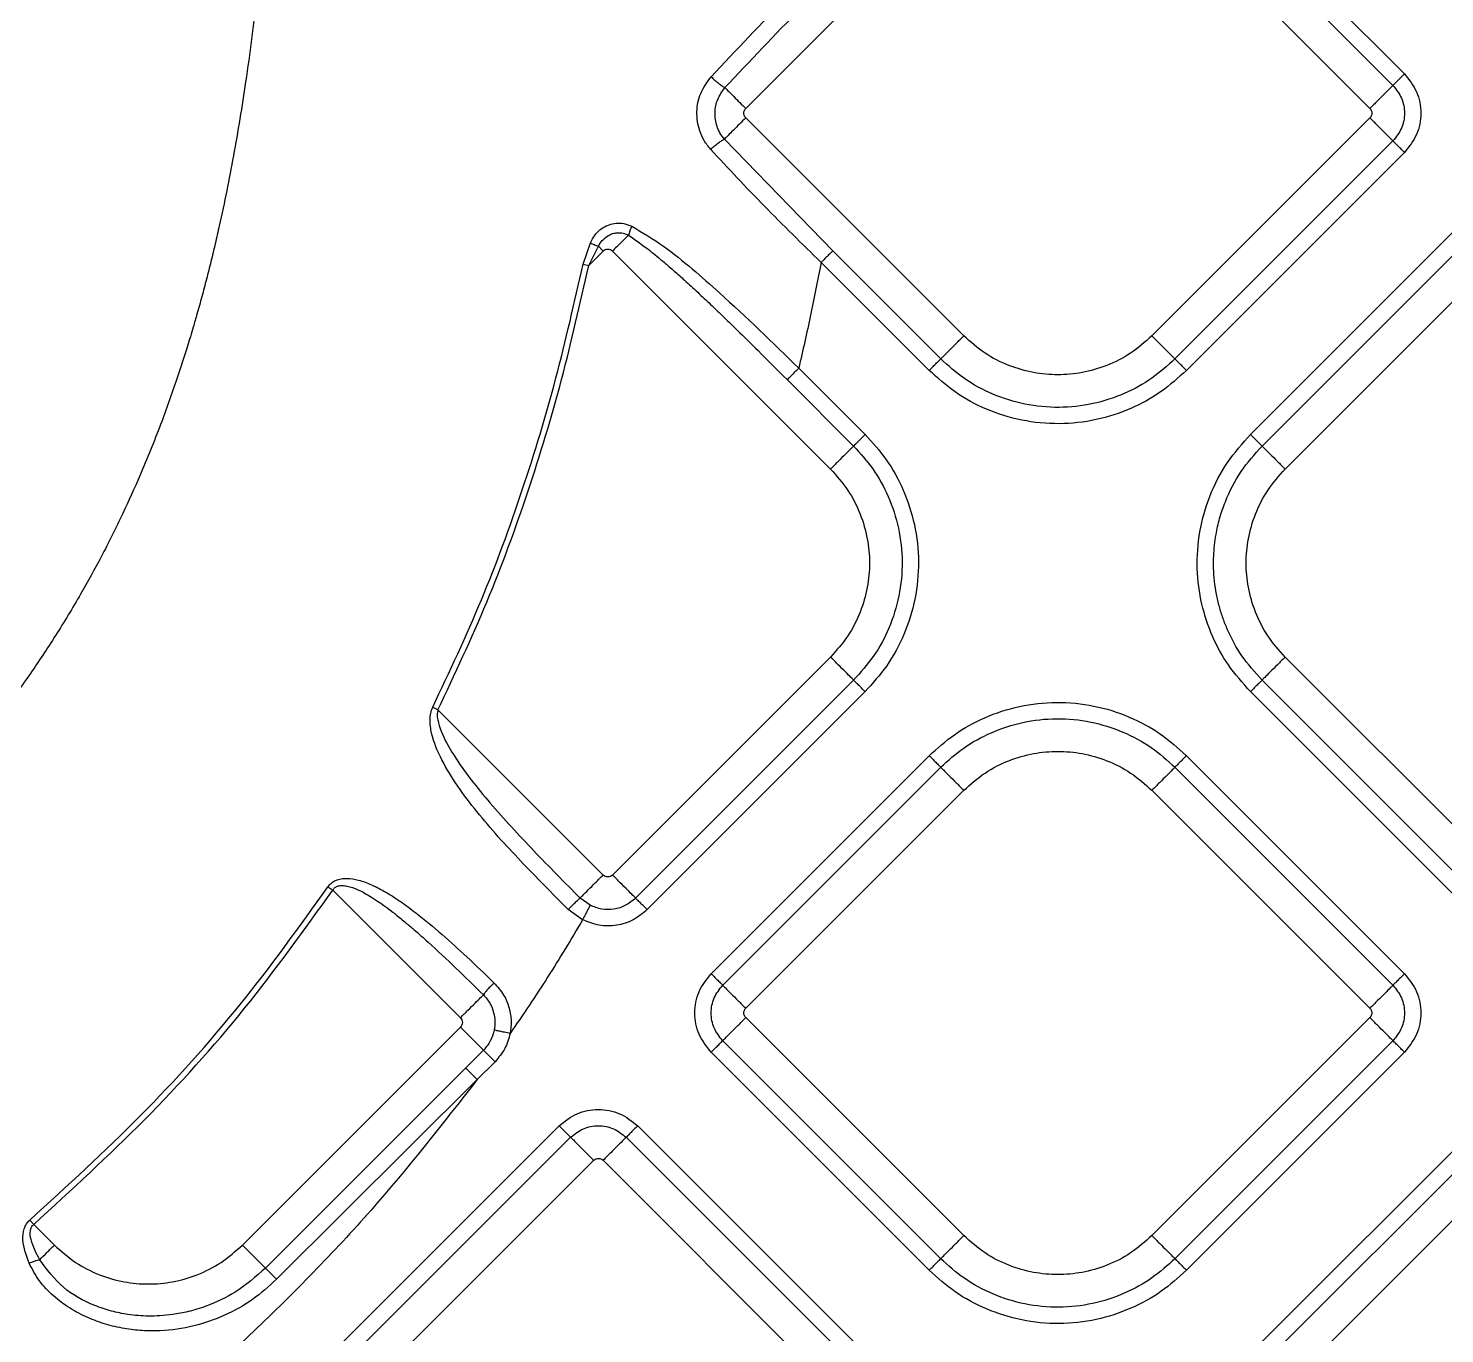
# Model space of a CAD drawing. Extents: x 832 to 912, y 781 to 934.
# Drawn here: x 868.685 to 872.965, y 851.269 to 855.214 of the extents above; entities that cross this region are included whole.
import ezdxf

# ---------------------------------------------------------------- set-up
doc = ezdxf.new("R2010")
doc.units = 0
doc.header["$MEASUREMENT"] = 0
doc.layers.add('1', color=4, linetype='Continuous')

# ---------------------------------------------------------------- blocks, each defined once
blk = doc.blocks.new('2026 SOVEREIGN HL')
at = {"layer": '1', "color": 3, "linetype": 'Continuous', "lineweight": 25}
for p, q in [((40.4555, 58.6402), (41.1143, 57.9814)), ((40.4207, 58.6053), (41.0795, 57.9465)), ((39.124, 57.8768), (39.7828, 58.5356)), ((40.3509, 58.5356), (41.0098, 57.8768)), ((39.7828, 57.1897), (39.124, 57.8485)), ((41.0098, 57.8485), (40.3509, 57.1897)), ((39.3867, 57.4464), (39.0596, 57.7841)), ((41.0795, 57.7788), (40.4207, 57.12)), ((41.1143, 57.7439), (40.4555, 57.0851)), ((40.6491, 56.8916), (41.3079, 57.5504)), ((40.6839, 56.8567), (41.3427, 57.5155)), ((38.6322, 57.4059), (38.6544, 57.4709)), ((38.6495, 57.4023), (38.6786, 57.4602)), ((38.6495, 57.4023), (38.693, 57.4458)), ((38.6786, 57.4602), (38.693, 57.4458)), ((38.7213, 57.4458), (39.3801, 56.787)), ((39.7131, 57.12), (39.3867, 57.4464)), ((40.7536, 56.787), (41.4125, 57.4458)), ((38.6322, 57.4059), (38.6495, 57.4023)), ((39.6782, 57.0851), (39.3518, 57.4115)), ((39.2842, 57.0921), (39.4847, 56.8916)), ((39.4499, 56.8567), (39.2493, 57.0573)), ((39.3801, 56.2189), (38.7213, 55.5601)), ((41.4125, 55.56), (40.7536, 56.2189)), ((39.4499, 56.1492), (38.791, 55.4904)), ((41.3427, 55.4903), (40.6839, 56.1491)), ((39.4847, 56.1143), (38.8259, 55.4555)), ((41.3079, 55.4555), (40.6491, 56.1143)), ((38.1938, 56.0593), (38.693, 55.5601)), ((39.0195, 55.262), (39.6783, 55.9208)), ((40.4555, 55.9208), (41.1143, 55.262)), ((39.0543, 55.2271), (39.7131, 55.8859)), ((40.4207, 55.8859), (41.0795, 55.2271)), ((39.124, 55.1574), (39.7828, 55.8162)), ((40.351, 55.8162), (41.0098, 55.1574)), ((38.2618, 55.1289), (37.8762, 55.5145)), ((38.6534, 55.4686), (38.6234, 55.4904)), ((38.6311, 55.4247), (38.5873, 55.4563)), ((39.7828, 54.4703), (39.124, 55.1291)), ((41.0098, 55.1291), (40.351, 54.4703)), ((37.603, 54.4418), (38.2618, 55.1006)), ((39.7131, 54.4005), (39.0543, 55.0594)), ((41.0795, 55.0594), (40.4207, 54.4005)), ((38.2777, 54.977), (38.3315, 55.0309)), ((38.3664, 54.996), (38.3125, 54.9421)), ((39.6783, 54.3657), (39.0195, 55.0245)), ((41.1143, 55.0245), (40.4555, 54.3657)), ((38.2777, 54.977), (37.6726, 54.3721)), ((38.3125, 54.9421), (37.7063, 54.3384)), ((37.9011, 54.1436), (38.5599, 54.8024)), ((38.7974, 54.8024), (39.4562, 54.1436)), ((40.6776, 54.1437), (41.3364, 54.8025)), ((37.936, 54.1088), (38.5948, 54.7676)), ((38.7625, 54.7676), (39.4213, 54.1088)), ((40.7124, 54.1088), (41.3713, 54.7676)), ((38.0057, 54.039), (38.6645, 54.6979)), ((38.6928, 54.6979), (39.3516, 54.039)), ((40.7822, 54.0391), (41.441, 54.6979)), ((36.9608, 54.5174), (36.9725, 54.5042)), ((36.9725, 54.5042), (37.0349, 54.4418))]:
    blk.add_line(p, q, dxfattribs=at)
for points, knots in [([(37.7789, 60.0337), (37.7717, 59.9149), (37.758, 59.691), (37.7383, 59.363), (37.7185, 59.0474), (37.6981, 58.7575), (37.6749, 58.4793), (37.6486, 58.2214), (37.6158, 57.9683), (37.578, 57.7372), (37.5453, 57.5744), (37.521, 57.4683), (37.5081, 57.4145), (37.4946, 57.3611), (37.4806, 57.3081), (37.4672, 57.2599), (37.4527, 57.2099), (37.433, 57.1444), (37.4012, 57.0461), (37.3544, 56.9152), (37.2996, 56.7795), (37.2394, 56.6462), (37.1798, 56.5268), (37.1121, 56.4037), (37.0403, 56.2849), (36.9587, 56.1621), (36.8815, 56.0564), (36.8053, 55.9597), (36.7306, 55.8705), (36.6526, 55.7837), (36.5746, 55.702), (36.499, 55.6266), (36.4164, 55.5484), (36.2504, 55.3988), (35.9857, 55.1846), (35.6063, 54.915), (35.1932, 54.6476), (34.9036, 54.4761), (34.7558, 54.3886)], [0, 0, 0, 0, 0.051978, 0.098056, 0.143561, 0.190192, 0.225024, 0.265586, 0.303469, 0.336569, 0.367934, 0.376037, 0.384098, 0.39212, 0.400103, 0.408052, 0.414016, 0.422835, 0.437927, 0.459194, 0.483569, 0.501824, 0.523111, 0.541877, 0.563208, 0.583781, 0.606364, 0.620462, 0.637632, 0.657273, 0.671554, 0.687053, 0.704036, 0.721365, 0.784903, 0.852936, 0.924936, 1, 1, 1, 1]), ([(39.0191, 57.9727), (39.0951, 58.0535), (39.2487, 58.2169), (39.4103, 58.3743), (39.492, 58.4539)], [0, 0, 0, 0, 0.494312, 1, 1, 1, 1]), ([(39.061, 57.9398), (39.1365, 58.0198), (39.2893, 58.1815), (39.447, 58.3393), (39.5269, 58.4191)], [0, 0, 0, 0, 0.494091, 1, 1, 1, 1]), ([(39.0178, 57.7534), (39.0109, 57.762), (38.9973, 57.7789), (38.9805, 57.8169), (38.9735, 57.8661), (38.9842, 57.9251), (39.0073, 57.9566), (39.0191, 57.9727)], [0, 0, 0, 0, 0.138795, 0.273915, 0.516096, 0.751202, 1, 1, 1, 1]), ([(39.0191, 57.9727), (39.023, 57.9692), (39.0309, 57.9621), (39.0428, 57.9524), (39.0535, 57.9443), (39.0585, 57.9413), (39.061, 57.9398)], [0, 0, 0, 0, 0.250002, 0.500005, 0.749995, 1, 1, 1, 1]), ([(41.0795, 57.9465), (41.0773, 57.9443), (41.0728, 57.9399), (41.0558, 57.9229), (41.0339, 57.9009), (41.0176, 57.8846), (41.0098, 57.8768)], [0, 0, 0, 0, 0.247333, 0.507096, 0.762967, 1, 1, 1, 1]), ([(41.1143, 57.9814), (41.1102, 57.9772), (41.1019, 57.969), (41.0911, 57.9581), (41.0828, 57.9498), (41.0806, 57.9476), (41.0795, 57.9465)], [0, 0, 0, 0, 0.2500007, 0.5000094, 0.7500027, 1, 1, 1, 1]), ([(41.0795, 57.9465), (41.0891, 57.9342), (41.1085, 57.9097), (41.1171, 57.8626), (41.1085, 57.8156), (41.0891, 57.7911), (41.0795, 57.7788)], [0, 0, 0, 0, 0.249878, 0.500014, 0.750139, 1, 1, 1, 1]), ([(41.1143, 57.9814), (41.128, 57.964), (41.1555, 57.9293), (41.1675, 57.8626), (41.1555, 57.796), (41.128, 57.7613), (41.1143, 57.7439)], [0, 0, 0, 0, 0.250071, 0.500015, 0.749934, 1, 1, 1, 1]), ([(39.0596, 57.7841), (39.0548, 57.7904), (39.0454, 57.8025), (39.034, 57.8294), (39.0288, 57.8641), (39.0367, 57.9058), (39.0527, 57.9283), (39.061, 57.9398)], [0, 0, 0, 0, 0.140733, 0.272078, 0.514439, 0.751205, 1, 1, 1, 1]), ([(39.061, 57.9398), (39.0645, 57.9363), (39.0715, 57.9292), (39.0875, 57.9132), (39.1054, 57.8954), (39.118, 57.8828), (39.124, 57.8768)], [0, 0, 0, 0, 0.257919, 0.516996, 0.767077, 1, 1, 1, 1]), ([(39.124, 57.8485), (39.1224, 57.8506), (39.1191, 57.8547), (39.1177, 57.8626), (39.1191, 57.8706), (39.1224, 57.8747), (39.124, 57.8768)], [0, 0, 0, 0, 0.250231, 0.4999816, 0.749769, 1, 1, 1, 1]), ([(41.0098, 57.8768), (41.0114, 57.8747), (41.0146, 57.8706), (41.0161, 57.8626), (41.0146, 57.8547), (41.0114, 57.8506), (41.0098, 57.8485)], [0, 0, 0, 0, 0.250231, 0.500018, 0.749769, 1, 1, 1, 1]), ([(39.124, 57.8485), (39.1177, 57.8422), (39.1046, 57.8291), (39.0861, 57.8106), (39.0698, 57.7943), (39.063, 57.7875), (39.0596, 57.7841)], [0, 0, 0, 0, 0.233209, 0.483955, 0.743218, 1, 1, 1, 1]), ([(41.0795, 57.7788), (41.0773, 57.781), (41.0728, 57.7855), (41.0558, 57.8025), (41.0339, 57.8244), (41.0176, 57.8407), (41.0098, 57.8485)], [0, 0, 0, 0, 0.247941, 0.507924, 0.763557, 1, 1, 1, 1]), ([(39.0178, 57.7534), (39.0218, 57.7569), (39.0298, 57.7639), (39.0416, 57.7731), (39.0523, 57.7804), (39.0572, 57.7829), (39.0596, 57.7841)], [0, 0, 0, 0, 0.249992, 0.499989, 0.75001, 1, 1, 1, 1]), ([(41.1143, 57.7439), (41.1104, 57.7478), (41.1023, 57.756), (41.0913, 57.7669), (41.0828, 57.7754), (41.0806, 57.7777), (41.0795, 57.7788)], [0, 0, 0, 0, 0.2364466, 0.4920983, 0.7520554, 1, 1, 1, 1]), ([(39.3518, 57.4115), (39.2939, 57.4681), (39.1794, 57.58), (39.0713, 57.696), (39.0178, 57.7534)], [0, 0, 0, 0, 0.505641, 1, 1, 1, 1]), ([(38.6544, 57.4709), (38.6588, 57.4792), (38.6684, 57.4976), (38.6891, 57.5158), (38.7114, 57.5264), (38.7327, 57.5309), (38.7565, 57.5301), (38.7717, 57.524), (38.7794, 57.5209)], [0, 0, 0, 0, 0.181586, 0.398836, 0.527209, 0.672345, 0.833489, 1, 1, 1, 1]), ([(38.7794, 57.5209), (38.7773, 57.5162), (38.773, 57.5067), (38.7707, 57.4983), (38.7696, 57.4941)], [0, 0, 0, 0, 0.4999828, 1, 1, 1, 1]), ([(38.7794, 57.5209), (38.8119, 57.5017), (38.8757, 57.4639), (38.9621, 57.3927), (39.0994, 57.2721), (39.2051, 57.1692), (39.2842, 57.0921)], [0, 0, 0, 0, 0.174492, 0.342217, 0.507315, 1, 1, 1, 1]), ([(38.6786, 57.4602), (38.6823, 57.4664), (38.6902, 57.4795), (38.7059, 57.4922), (38.722, 57.4993), (38.7371, 57.502), (38.7538, 57.5009), (38.7643, 57.4964), (38.7696, 57.4941)], [0, 0, 0, 0, 0.192849, 0.412465, 0.538902, 0.681493, 0.838888, 1, 1, 1, 1]), ([(38.7696, 57.4941), (38.766, 57.4905), (38.7589, 57.4834), (38.7429, 57.4674), (38.7298, 57.4543), (38.7213, 57.4458)], [0, 0, 0, 0, 0.2634128, 0.5209397, 1, 1, 1, 1]), ([(38.7696, 57.4941), (38.7909, 57.4792), (38.8281, 57.4533), (38.8732, 57.4156), (38.9085, 57.3851), (38.9421, 57.3551), (38.9787, 57.3213), (39.0162, 57.286), (39.0451, 57.2583), (39.072, 57.2324), (39.1085, 57.1969), (39.1698, 57.1366), (39.2199, 57.0866), (39.2493, 57.0573)], [0, 0, 0, 0, 0.121337, 0.21174, 0.272669, 0.337408, 0.420256, 0.502934, 0.574923, 0.604726, 0.674734, 0.809048, 1, 1, 1, 1]), ([(38.6544, 57.4709), (38.6583, 57.469), (38.6662, 57.4654), (38.6745, 57.462), (38.6786, 57.4602)], [0, 0, 0, 0, 0.500005, 1, 1, 1, 1]), ([(38.693, 57.4458), (38.6951, 57.4475), (38.6993, 57.4507), (38.7072, 57.4522), (38.7151, 57.4507), (38.7192, 57.4475), (38.7213, 57.4458)], [0, 0, 0, 0, 0.250236, 0.499998, 0.749764, 1, 1, 1, 1]), ([(39.3867, 57.4464), (39.3856, 57.4453), (39.3833, 57.4431), (39.3748, 57.4345), (39.3639, 57.4236), (39.3557, 57.4154), (39.3518, 57.4115)], [0, 0, 0, 0, 0.247943, 0.507903, 0.763549, 1, 1, 1, 1]), ([(38.178, 56.0672), (38.2288, 56.1747), (38.3299, 56.3892), (38.4518, 56.7227), (38.5546, 57.0613), (38.6064, 57.2911), (38.6322, 57.4059)], [0, 0, 0, 0, 0.251582, 0.501651, 0.750947, 1, 1, 1, 1]), ([(38.1938, 56.0593), (38.2447, 56.1672), (38.3462, 56.3824), (38.4685, 56.7171), (38.5716, 57.0567), (38.6235, 57.2871), (38.6495, 57.4023)], [0, 0, 0, 0, 0.251676, 0.501787, 0.751057, 1, 1, 1, 1]), ([(39.3518, 57.4115), (39.3414, 57.3583), (39.3206, 57.2514), (39.2963, 57.1453), (39.2842, 57.0921)], [0, 0, 0, 0, 0.498635, 1, 1, 1, 1]), ([(39.7131, 57.12), (39.7153, 57.1222), (39.7198, 57.1266), (39.7368, 57.1437), (39.7587, 57.1656), (39.775, 57.1819), (39.7828, 57.1897)], [0, 0, 0, 0, 0.247942, 0.507921, 0.763552, 1, 1, 1, 1]), ([(40.3509, 57.1897), (40.3302, 57.1713), (40.2892, 57.1349), (40.2166, 57.0983), (40.1419, 57.0766), (40.0669, 57.0698), (39.9919, 57.0766), (39.9172, 57.0983), (39.8445, 57.1349), (39.8035, 57.1713), (39.7828, 57.1897)], [0, 0, 0, 0, 0.13136, 0.259989, 0.383484, 0.5, 0.616516, 0.740011, 0.86864, 1, 1, 1, 1]), ([(40.4207, 57.12), (40.4185, 57.1222), (40.414, 57.1266), (40.397, 57.1437), (40.375, 57.1656), (40.3588, 57.1819), (40.3509, 57.1897)], [0, 0, 0, 0, 0.247942, 0.507921, 0.763552, 1, 1, 1, 1]), ([(39.2842, 57.0921), (39.2803, 57.0882), (39.2721, 57.0801), (39.2612, 57.0691), (39.2527, 57.0606), (39.2504, 57.0584), (39.2493, 57.0573)], [0, 0, 0, 0, 0.23644, 0.492096, 0.752057, 1, 1, 1, 1]), ([(39.6782, 57.0851), (39.6821, 57.089), (39.6903, 57.0972), (39.7013, 57.1081), (39.7098, 57.1166), (39.712, 57.1189), (39.7131, 57.12)], [0, 0, 0, 0, 0.236451, 0.492097, 0.752057, 1, 1, 1, 1]), ([(40.4207, 57.12), (40.3982, 57.0998), (40.352, 57.0582), (40.2675, 57.0122), (40.1724, 56.9811), (40.0703, 56.9699), (39.9674, 56.9798), (39.8705, 57.0102), (39.7837, 57.0566), (39.7362, 57.0992), (39.7131, 57.12)], [0, 0, 0, 0, 0.115089, 0.237016, 0.364588, 0.495522, 0.62714, 0.756681, 0.881633, 1, 1, 1, 1]), ([(40.4555, 57.0851), (40.4516, 57.089), (40.4435, 57.0972), (40.4325, 57.1081), (40.424, 57.1166), (40.4217, 57.1189), (40.4207, 57.12)], [0, 0, 0, 0, 0.236451, 0.492097, 0.752057, 1, 1, 1, 1]), ([(40.4555, 57.0851), (40.4309, 57.0629), (40.3801, 57.0172), (40.2873, 56.9667), (40.1828, 56.9326), (40.0706, 56.9203), (39.9576, 56.9311), (39.8512, 56.9645), (39.7558, 57.0155), (39.7036, 57.0623), (39.6782, 57.0851)], [0, 0, 0, 0, 0.11509, 0.237016, 0.364589, 0.495523, 0.62714, 0.756681, 0.881634, 1, 1, 1, 1]), ([(39.4847, 56.8916), (39.4808, 56.8877), (39.4727, 56.8795), (39.4617, 56.8686), (39.4532, 56.8601), (39.451, 56.8578), (39.4499, 56.8567)], [0, 0, 0, 0, 0.2364393, 0.4920962, 0.7520568, 1, 1, 1, 1]), ([(39.4847, 56.8916), (39.5069, 56.8669), (39.5526, 56.8162), (39.6032, 56.7234), (39.6373, 56.6189), (39.6496, 56.5067), (39.6387, 56.3937), (39.6053, 56.2872), (39.5543, 56.1919), (39.5075, 56.1397), (39.4847, 56.1143)], [0, 0, 0, 0, 0.1150901, 0.2370167, 0.3645886, 0.4955224, 0.6271407, 0.7566809, 0.8816334, 1, 1, 1, 1]), ([(40.6491, 56.1143), (40.6257, 56.1404), (40.5803, 56.1911), (40.5314, 56.2817), (40.4985, 56.3799), (40.4846, 56.4872), (40.4925, 56.5989), (40.5238, 56.7078), (40.5752, 56.8086), (40.6247, 56.8642), (40.6491, 56.8916)], [0, 0, 0, 0, 0.1214424, 0.2362884, 0.3551869, 0.4805473, 0.6103284, 0.7419905, 0.8727679, 1, 1, 1, 1]), ([(40.6491, 56.8916), (40.653, 56.8876), (40.6611, 56.8795), (40.6721, 56.8685), (40.6806, 56.86), (40.6828, 56.8578), (40.6839, 56.8567)], [0, 0, 0, 0, 0.236451, 0.492097, 0.752057, 1, 1, 1, 1]), ([(39.4499, 56.8567), (39.4477, 56.8545), (39.4432, 56.8501), (39.4262, 56.833), (39.4042, 56.8111), (39.388, 56.7948), (39.3801, 56.787)], [0, 0, 0, 0, 0.247942, 0.507921, 0.763552, 1, 1, 1, 1]), ([(39.4499, 56.8567), (39.4701, 56.8343), (39.5116, 56.7881), (39.5577, 56.7036), (39.5887, 56.6085), (39.5999, 56.5063), (39.5901, 56.4035), (39.5597, 56.3066), (39.5132, 56.2198), (39.4706, 56.1723), (39.4499, 56.1492)], [0, 0, 0, 0, 0.1150896, 0.2370164, 0.3645884, 0.4955225, 0.6271405, 0.7566807, 0.8816331, 1, 1, 1, 1]), ([(40.6839, 56.1491), (40.6627, 56.1729), (40.6213, 56.2191), (40.5859, 56.2849), (40.5656, 56.3358), (40.5544, 56.3717), (40.5457, 56.4092), (40.5399, 56.4481), (40.5371, 56.4869), (40.5375, 56.5342), (40.543, 56.5845), (40.5553, 56.6391), (40.5775, 56.7041), (40.6167, 56.7812), (40.6617, 56.8318), (40.6839, 56.8567)], [0, 0, 0, 0, 0.12141, 0.236226, 0.282952, 0.33087, 0.379887, 0.429891, 0.480755, 0.528606, 0.610484, 0.673349, 0.742097, 0.87282, 1, 1, 1, 1]), ([(40.6839, 56.8567), (40.6861, 56.8545), (40.6906, 56.85), (40.7076, 56.833), (40.7295, 56.8111), (40.7458, 56.7948), (40.7536, 56.787)], [0, 0, 0, 0, 0.247942, 0.507925, 0.763557, 1, 1, 1, 1]), ([(39.3801, 56.787), (39.3985, 56.7663), (39.4349, 56.7253), (39.4715, 56.6527), (39.4932, 56.578), (39.5, 56.503), (39.4932, 56.4279), (39.4715, 56.3532), (39.4349, 56.2806), (39.3985, 56.2396), (39.3801, 56.2189)], [0, 0, 0, 0, 0.131358, 0.259988, 0.383484, 0.499999, 0.616515, 0.740011, 0.86864, 1, 1, 1, 1]), ([(40.7536, 56.2189), (40.7353, 56.2396), (40.6989, 56.2806), (40.6623, 56.3532), (40.6406, 56.4279), (40.6338, 56.5029), (40.6406, 56.5779), (40.6623, 56.6526), (40.6989, 56.7253), (40.7353, 56.7663), (40.7536, 56.787)], [0, 0, 0, 0, 0.131359, 0.259989, 0.383484, 0.5, 0.616517, 0.740012, 0.868641, 1, 1, 1, 1]), ([(39.4499, 56.1492), (39.4477, 56.1514), (39.4432, 56.1558), (39.4262, 56.1729), (39.4042, 56.1948), (39.388, 56.2111), (39.3801, 56.2189)], [0, 0, 0, 0, 0.2479415, 0.5079251, 0.7635574, 1, 1, 1, 1]), ([(40.7536, 56.2189), (40.7458, 56.211), (40.7295, 56.1948), (40.7076, 56.1728), (40.6906, 56.1558), (40.6861, 56.1513), (40.6839, 56.1491)], [0, 0, 0, 0, 0.236443, 0.492076, 0.752057, 1, 1, 1, 1]), ([(39.4847, 56.1143), (39.4808, 56.1182), (39.4727, 56.1264), (39.4617, 56.1373), (39.4532, 56.1458), (39.451, 56.1481), (39.4499, 56.1492)], [0, 0, 0, 0, 0.236445, 0.492097, 0.752054, 1, 1, 1, 1]), ([(40.6839, 56.1491), (40.6828, 56.148), (40.6806, 56.1458), (40.6721, 56.1373), (40.6611, 56.1263), (40.653, 56.1182), (40.6491, 56.1143)], [0, 0, 0, 0, 0.247943, 0.507903, 0.763555, 1, 1, 1, 1]), ([(38.5873, 55.4563), (38.5391, 55.5048), (38.4433, 55.601), (38.3311, 55.7244), (38.253, 55.8271), (38.2049, 55.9051), (38.1761, 55.9731), (38.1691, 56.0221), (38.171, 56.0489), (38.1757, 56.0611), (38.178, 56.0672)], [0, 0, 0, 0, 0.265969, 0.528041, 0.655997, 0.779619, 0.895662, 0.94934, 0.974959, 1, 1, 1, 1]), ([(38.1938, 56.0593), (38.1911, 56.0607), (38.1857, 56.0633), (38.1806, 56.0659), (38.178, 56.0672)], [0, 0, 0, 0, 0.499993, 1, 1, 1, 1]), ([(39.6783, 55.9208), (39.7029, 55.9429), (39.7537, 55.9886), (39.8465, 56.0392), (39.951, 56.0733), (40.0632, 56.0856), (40.1762, 56.0748), (40.2826, 56.0414), (40.378, 55.9904), (40.4302, 55.9435), (40.4555, 55.9208)], [0, 0, 0, 0, 0.11509, 0.237016, 0.364589, 0.495523, 0.627141, 0.756681, 0.881633, 1, 1, 1, 1]), ([(38.1938, 56.0593), (38.1929, 56.0546), (38.1908, 56.0445), (38.1938, 56.0224), (38.2076, 55.9801), (38.2572, 55.8928), (38.3525, 55.7732), (38.4836, 55.6318), (38.5765, 55.5379), (38.6234, 55.4904)], [0, 0, 0, 0, 0.0197423, 0.0417092, 0.0911092, 0.2042385, 0.4576983, 0.7260098, 1, 1, 1, 1]), ([(39.7131, 55.8859), (39.7356, 55.9061), (39.7818, 55.9477), (39.8662, 55.9937), (39.9614, 56.0248), (40.0635, 56.036), (40.1664, 56.0261), (40.2633, 55.9957), (40.3501, 55.9493), (40.3976, 55.9066), (40.4207, 55.8859)], [0, 0, 0, 0, 0.11509, 0.237016, 0.364589, 0.495523, 0.62714, 0.756681, 0.881633, 1, 1, 1, 1]), ([(39.7828, 55.8162), (39.8036, 55.8346), (39.8445, 55.8709), (39.9172, 55.9076), (39.9919, 55.9293), (40.0669, 55.9361), (40.1419, 55.9293), (40.2166, 55.9076), (40.2893, 55.8709), (40.3303, 55.8346), (40.351, 55.8162)], [0, 0, 0, 0, 0.131359, 0.259989, 0.383484, 0.5, 0.616516, 0.740011, 0.868641, 1, 1, 1, 1]), ([(39.6783, 55.9208), (39.6822, 55.9169), (39.6903, 55.9087), (39.7013, 55.8977), (39.7098, 55.8892), (39.712, 55.887), (39.7131, 55.8859)], [0, 0, 0, 0, 0.23645, 0.4921, 0.752056, 1, 1, 1, 1]), ([(40.4555, 55.9208), (40.4516, 55.9169), (40.4435, 55.9087), (40.4325, 55.8977), (40.424, 55.8892), (40.4218, 55.887), (40.4207, 55.8859)], [0, 0, 0, 0, 0.23645, 0.4921, 0.752056, 1, 1, 1, 1]), ([(39.7131, 55.8859), (39.7153, 55.8837), (39.7198, 55.8792), (39.7368, 55.8622), (39.7587, 55.8403), (39.775, 55.824), (39.7828, 55.8162)], [0, 0, 0, 0, 0.247941, 0.507923, 0.763555, 1, 1, 1, 1]), ([(40.4207, 55.8859), (40.4185, 55.8837), (40.414, 55.8792), (40.397, 55.8622), (40.3751, 55.8403), (40.3588, 55.824), (40.351, 55.8162)], [0, 0, 0, 0, 0.2479412, 0.5079225, 0.7635546, 1, 1, 1, 1]), ([(37.8616, 55.5243), (37.8649, 55.5284), (37.8715, 55.5366), (37.8855, 55.5448), (37.9018, 55.5494), (37.9251, 55.5507), (37.9565, 55.5452), (37.9963, 55.5302), (38.0391, 55.5076), (38.0834, 55.4788), (38.1397, 55.4369), (38.2059, 55.3817), (38.2842, 55.3105), (38.3358, 55.261), (38.3632, 55.2347)], [0, 0, 0, 0, 0.024484, 0.049645, 0.076465, 0.106567, 0.163972, 0.233914, 0.317278, 0.403284, 0.493052, 0.659683, 0.819476, 1, 1, 1, 1]), ([(38.6234, 55.4904), (38.6256, 55.4926), (38.6301, 55.4972), (38.6472, 55.5142), (38.669, 55.5361), (38.6852, 55.5523), (38.693, 55.5601)], [0, 0, 0, 0, 0.24814, 0.508106, 0.763638, 1, 1, 1, 1]), ([(38.7213, 55.5601), (38.7192, 55.5584), (38.7151, 55.5552), (38.7072, 55.5537), (38.6993, 55.5552), (38.6951, 55.5584), (38.693, 55.5601)], [0, 0, 0, 0, 0.250228, 0.500002, 0.749772, 1, 1, 1, 1]), ([(38.791, 55.4904), (38.7889, 55.4925), (38.7844, 55.497), (38.7674, 55.514), (38.7455, 55.5359), (38.7292, 55.5522), (38.7213, 55.5601)], [0, 0, 0, 0, 0.247332, 0.507094, 0.762968, 1, 1, 1, 1]), ([(36.9608, 54.5174), (37.0738, 54.6208), (37.2977, 54.8258), (37.6012, 55.1616), (37.7753, 55.4041), (37.8616, 55.5243)], [0, 0, 0, 0, 0.339053, 0.672363, 1, 1, 1, 1]), ([(36.9725, 54.5042), (37.0857, 54.6079), (37.3104, 54.8135), (37.6148, 55.1505), (37.7896, 55.3938), (37.8762, 55.5145)], [0, 0, 0, 0, 0.338917, 0.672248, 1, 1, 1, 1]), ([(37.8616, 55.5243), (37.864, 55.5227), (37.8687, 55.5195), (37.8737, 55.5162), (37.8762, 55.5145)], [0, 0, 0, 0, 0.5000047, 1, 1, 1, 1]), ([(37.8762, 55.5145), (37.8771, 55.5159), (37.8789, 55.5189), (37.8841, 55.5238), (37.8931, 55.5279), (37.9058, 55.529), (37.9377, 55.5245), (37.9901, 55.4972), (38.0358, 55.4649), (38.0622, 55.4442), (38.065, 55.442), (38.0654, 55.4417), (38.0655, 55.4416), (38.0656, 55.4416), (38.0656, 55.4416), (38.0656, 55.4416), (38.0711, 55.4372), (38.082, 55.4285), (38.0944, 55.4182), (38.1019, 55.4119), (38.1042, 55.41), (38.105, 55.4093), (38.1057, 55.4087), (38.107, 55.4076), (38.1122, 55.4032), (38.1316, 55.3866), (38.207, 55.3196), (38.2761, 55.2521), (38.3312, 55.1982)], [0, 0, 0, 0, 0.008797, 0.017623, 0.036461, 0.058466, 0.083951, 0.20506, 0.362166, 0.377562, 0.379894, 0.380383, 0.3805, 0.380528, 0.380535, 0.380537, 0.38054, 0.416749, 0.453535, 0.464025, 0.467294, 0.469246, 0.469524, 0.471886, 0.478604, 0.50426, 0.604375, 1, 1, 1, 1]), ([(38.5873, 55.4563), (38.5915, 55.4604), (38.5999, 55.4686), (38.611, 55.4793), (38.6197, 55.4874), (38.6221, 55.4894), (38.6234, 55.4904)], [0, 0, 0, 0, 0.249998, 0.49999, 0.750011, 1, 1, 1, 1]), ([(38.6534, 55.4686), (38.6527, 55.4672), (38.6512, 55.4645), (38.6459, 55.454), (38.639, 55.4403), (38.6337, 55.4299), (38.6311, 55.4247)], [0, 0, 0, 0, 0.2499975, 0.5000114, 0.7500077, 1, 1, 1, 1]), ([(38.791, 55.4904), (38.7815, 55.4824), (38.7622, 55.4665), (38.7261, 55.4554), (38.6881, 55.4547), (38.665, 55.464), (38.6534, 55.4686)], [0, 0, 0, 0, 0.249225, 0.500408, 0.748955, 1, 1, 1, 1]), ([(38.8259, 55.4555), (38.8218, 55.4597), (38.8135, 55.4679), (38.8027, 55.4787), (38.7944, 55.487), (38.7921, 55.4892), (38.791, 55.4904)], [0, 0, 0, 0, 0.250006, 0.500014, 0.750003, 1, 1, 1, 1]), ([(38.6311, 55.4247), (38.5964, 55.3666), (38.5266, 55.2501), (38.4504, 55.1378), (38.4122, 55.0814)], [0, 0, 0, 0, 0.498038, 1, 1, 1, 1]), ([(38.8259, 55.4555), (38.8123, 55.4442), (38.7851, 55.4217), (38.7339, 55.406), (38.6802, 55.405), (38.6475, 55.4181), (38.6311, 55.4247)], [0, 0, 0, 0, 0.250246, 0.500013, 0.750206, 1, 1, 1, 1]), ([(39.0195, 55.0245), (39.0057, 55.0419), (38.9783, 55.0766), (38.9663, 55.1432), (38.9783, 55.2099), (39.0057, 55.2446), (39.0195, 55.262)], [0, 0, 0, 0, 0.250069, 0.500017, 0.749932, 1, 1, 1, 1]), ([(39.0195, 55.262), (39.0234, 55.2581), (39.0315, 55.2499), (39.0425, 55.2389), (39.051, 55.2304), (39.0532, 55.2282), (39.0543, 55.2271)], [0, 0, 0, 0, 0.2364464, 0.4920994, 0.7520566, 1, 1, 1, 1]), ([(41.1143, 55.262), (41.1102, 55.2578), (41.1019, 55.2495), (41.0911, 55.2387), (41.0828, 55.2304), (41.0806, 55.2282), (41.0795, 55.2271)], [0, 0, 0, 0, 0.250007, 0.500011, 0.750004, 1, 1, 1, 1]), ([(41.1143, 55.262), (41.1281, 55.2446), (41.1555, 55.2099), (41.1676, 55.1432), (41.1555, 55.0766), (41.1281, 55.0419), (41.1143, 55.0245)], [0, 0, 0, 0, 0.250071, 0.500017, 0.749934, 1, 1, 1, 1]), ([(38.3632, 55.2347), (38.3593, 55.2306), (38.3514, 55.2224), (38.3414, 55.2114), (38.3339, 55.2025), (38.3321, 55.1997), (38.3312, 55.1982)], [0, 0, 0, 0, 0.249997, 0.5, 0.750012, 1, 1, 1, 1]), ([(38.3632, 55.2347), (38.3737, 55.2228), (38.3938, 55.1999), (38.4102, 55.159), (38.417, 55.1192), (38.4138, 55.0937), (38.4122, 55.0814)], [0, 0, 0, 0, 0.283591, 0.541634, 0.778491, 1, 1, 1, 1]), ([(39.0543, 55.0594), (39.0446, 55.0716), (39.0253, 55.0962), (39.0167, 55.1432), (39.0253, 55.1903), (39.0446, 55.2148), (39.0543, 55.2271)], [0, 0, 0, 0, 0.249875, 0.500013, 0.75014, 1, 1, 1, 1]), ([(39.0543, 55.2271), (39.0565, 55.2249), (39.061, 55.2204), (39.078, 55.2034), (39.0999, 55.1815), (39.1162, 55.1652), (39.124, 55.1574)], [0, 0, 0, 0, 0.247942, 0.507925, 0.763557, 1, 1, 1, 1]), ([(41.0795, 55.2271), (41.0773, 55.2249), (41.0729, 55.2204), (41.0559, 55.2035), (41.0339, 55.1815), (41.0176, 55.1652), (41.0098, 55.1574)], [0, 0, 0, 0, 0.247332, 0.507095, 0.762967, 1, 1, 1, 1]), ([(41.0795, 55.2271), (41.0892, 55.2148), (41.1085, 55.1903), (41.1171, 55.1432), (41.1085, 55.0962), (41.0892, 55.0716), (41.0795, 55.0594)], [0, 0, 0, 0, 0.249877, 0.500016, 0.75014, 1, 1, 1, 1]), ([(38.2618, 55.1289), (38.2695, 55.1365), (38.2854, 55.1525), (38.307, 55.1741), (38.324, 55.1911), (38.3289, 55.1959), (38.3312, 55.1982)], [0, 0, 0, 0, 0.235984, 0.491033, 0.750967, 1, 1, 1, 1]), ([(38.3312, 55.1982), (38.3383, 55.19), (38.352, 55.1742), (38.363, 55.1458), (38.3676, 55.1179), (38.3651, 55.1), (38.3639, 55.0913)], [0, 0, 0, 0, 0.278891, 0.536931, 0.774444, 1, 1, 1, 1]), ([(38.2618, 55.1289), (38.2635, 55.1268), (38.2667, 55.1226), (38.2682, 55.1147), (38.2667, 55.1068), (38.2635, 55.1026), (38.2618, 55.1006)], [0, 0, 0, 0, 0.250218, 0.499992, 0.749766, 1, 1, 1, 1]), ([(39.0543, 55.0594), (39.0565, 55.0615), (39.061, 55.066), (39.0779, 55.083), (39.0999, 55.1049), (39.1162, 55.1212), (39.124, 55.1291)], [0, 0, 0, 0, 0.2473319, 0.507092, 0.7629671, 1, 1, 1, 1]), ([(39.124, 55.1291), (39.1224, 55.1312), (39.1191, 55.1353), (39.1177, 55.1432), (39.1191, 55.1512), (39.1224, 55.1553), (39.124, 55.1574)], [0, 0, 0, 0, 0.250219, 0.499992, 0.749765, 1, 1, 1, 1]), ([(41.0098, 55.1574), (41.0114, 55.1553), (41.0147, 55.1512), (41.0161, 55.1432), (41.0147, 55.1353), (41.0114, 55.1312), (41.0098, 55.1291)], [0, 0, 0, 0, 0.250235, 0.500008, 0.749781, 1, 1, 1, 1]), ([(41.0795, 55.0594), (41.0773, 55.0616), (41.0728, 55.066), (41.0558, 55.0831), (41.0339, 55.105), (41.0176, 55.1213), (41.0098, 55.1291)], [0, 0, 0, 0, 0.2479413, 0.5079225, 0.7635547, 1, 1, 1, 1]), ([(38.2618, 55.1006), (38.2697, 55.0927), (38.286, 55.0764), (38.3079, 55.0545), (38.3249, 55.0375), (38.3294, 55.033), (38.3315, 55.0309)], [0, 0, 0, 0, 0.23703, 0.492905, 0.752668, 1, 1, 1, 1]), ([(38.3639, 55.0913), (38.3607, 55.08), (38.3543, 55.0575), (38.3391, 55.0397), (38.3315, 55.0309)], [0, 0, 0, 0, 0.5020554, 1, 1, 1, 1]), ([(38.4122, 55.0814), (38.4064, 55.0825), (38.395, 55.0849), (38.38, 55.088), (38.3685, 55.0903), (38.3654, 55.091), (38.3639, 55.0913)], [0, 0, 0, 0, 0.25, 0.499995, 0.749994, 1, 1, 1, 1]), ([(38.4122, 55.0814), (38.4077, 55.0655), (38.3987, 55.0337), (38.3771, 55.0085), (38.3664, 54.996)], [0, 0, 0, 0, 0.499481, 1, 1, 1, 1]), ([(39.0195, 55.0245), (39.0236, 55.0286), (39.0319, 55.0369), (39.0427, 55.0477), (39.051, 55.056), (39.0532, 55.0583), (39.0543, 55.0594)], [0, 0, 0, 0, 0.250001, 0.500011, 0.750002, 1, 1, 1, 1]), ([(41.1143, 55.0245), (41.1104, 55.0284), (41.1023, 55.0365), (41.0913, 55.0475), (41.0828, 55.056), (41.0806, 55.0583), (41.0795, 55.0594)], [0, 0, 0, 0, 0.236442, 0.492095, 0.752054, 1, 1, 1, 1]), ([(38.3664, 54.996), (38.3625, 54.9999), (38.3543, 55.008), (38.3434, 55.019), (38.3349, 55.0275), (38.3326, 55.0298), (38.3315, 55.0309)], [0, 0, 0, 0, 0.236446, 0.492099, 0.752057, 1, 1, 1, 1]), ([(38.2777, 54.977), (38.2788, 54.9759), (38.281, 54.9737), (38.2895, 54.9652), (38.3005, 54.9542), (38.3086, 54.9461), (38.3125, 54.9421)], [0, 0, 0, 0, 0.247943, 0.507904, 0.763555, 1, 1, 1, 1]), ([(38.3125, 54.9421), (38.2081, 54.8085), (37.9986, 54.5407), (37.6399, 54.1761), (37.2569, 53.8354), (36.9842, 53.6291), (36.8477, 53.5259)], [0, 0, 0, 0, 0.2486288, 0.4985175, 0.7490669, 1, 1, 1, 1]), ([(38.5599, 54.8024), (38.5773, 54.8162), (38.612, 54.8436), (38.6787, 54.8556), (38.7453, 54.8436), (38.78, 54.8162), (38.7974, 54.8024)], [0, 0, 0, 0, 0.250071, 0.500018, 0.749933, 1, 1, 1, 1]), ([(38.5599, 54.8024), (38.5641, 54.7983), (38.5724, 54.79), (38.5832, 54.7792), (38.5915, 54.7709), (38.5937, 54.7687), (38.5948, 54.7676)], [0, 0, 0, 0, 0.250006, 0.500009, 0.750002, 1, 1, 1, 1]), ([(38.5948, 54.7676), (38.6071, 54.7773), (38.6316, 54.7966), (38.6787, 54.8052), (38.7257, 54.7966), (38.7503, 54.7773), (38.7625, 54.7676)], [0, 0, 0, 0, 0.249877, 0.500014, 0.750138, 1, 1, 1, 1]), ([(38.7974, 54.8024), (38.7935, 54.7985), (38.7854, 54.7904), (38.7744, 54.7794), (38.7659, 54.7709), (38.7636, 54.7687), (38.7625, 54.7676)], [0, 0, 0, 0, 0.2364436, 0.4920974, 0.7520562, 1, 1, 1, 1]), ([(38.5948, 54.7676), (38.597, 54.7654), (38.6015, 54.7609), (38.6184, 54.744), (38.6404, 54.722), (38.6567, 54.7057), (38.6645, 54.6979)], [0, 0, 0, 0, 0.247332, 0.507094, 0.762967, 1, 1, 1, 1]), ([(38.7625, 54.7676), (38.7603, 54.7654), (38.7559, 54.7609), (38.7388, 54.7439), (38.7169, 54.722), (38.7006, 54.7057), (38.6928, 54.6979)], [0, 0, 0, 0, 0.247941, 0.507922, 0.763554, 1, 1, 1, 1]), ([(38.6645, 54.6979), (38.6666, 54.6995), (38.6707, 54.7028), (38.6787, 54.7042), (38.6866, 54.7028), (38.6907, 54.6995), (38.6928, 54.6979)], [0, 0, 0, 0, 0.250231, 0.5, 0.749769, 1, 1, 1, 1]), ([(36.9587, 54.387), (36.9501, 54.41), (36.9375, 54.4435), (36.9408, 54.4854), (36.9498, 54.5059), (36.9572, 54.5136), (36.9608, 54.5174)], [0, 0, 0, 0, 0.53303, 0.777008, 0.890531, 1, 1, 1, 1]), ([(36.9907, 54.3976), (36.9803, 54.4171), (36.9656, 54.4446), (36.9606, 54.48), (36.9647, 54.4943), (36.9686, 54.5006), (36.9712, 54.503), (36.9725, 54.5042)], [0, 0, 0, 0, 0.576431, 0.812027, 0.910069, 0.95551, 1, 1, 1, 1]), ([(36.9907, 54.3976), (36.9977, 54.4045), (37.0111, 54.418), (37.0272, 54.434), (37.0349, 54.4418)], [0, 0, 0, 0, 0.519412, 1, 1, 1, 1]), ([(37.0349, 54.4418), (37.0556, 54.4234), (37.0966, 54.387), (37.1692, 54.3504), (37.2439, 54.3287), (37.3189, 54.3219), (37.3939, 54.3287), (37.4687, 54.3504), (37.5413, 54.387), (37.5823, 54.4234), (37.603, 54.4418)], [0, 0, 0, 0, 0.131359, 0.259988, 0.383484, 0.5, 0.616516, 0.740012, 0.868641, 1, 1, 1, 1]), ([(37.6726, 54.3721), (37.6704, 54.3744), (37.6658, 54.3789), (37.6488, 54.3959), (37.627, 54.4178), (37.6108, 54.434), (37.603, 54.4418)], [0, 0, 0, 0, 0.248228, 0.508187, 0.763678, 1, 1, 1, 1]), ([(39.7131, 54.4005), (39.7153, 54.4027), (39.7198, 54.4072), (39.7368, 54.4242), (39.7587, 54.4462), (39.775, 54.4624), (39.7828, 54.4703)], [0, 0, 0, 0, 0.247941, 0.507923, 0.763555, 1, 1, 1, 1]), ([(40.351, 54.4703), (40.3303, 54.4519), (40.2893, 54.4155), (40.2166, 54.3789), (40.1419, 54.3572), (40.0669, 54.3504), (39.9919, 54.3572), (39.9172, 54.3789), (39.8445, 54.4155), (39.8036, 54.4519), (39.7828, 54.4703)], [0, 0, 0, 0, 0.131359, 0.259989, 0.383484, 0.5, 0.616516, 0.740011, 0.868641, 1, 1, 1, 1]), ([(40.351, 54.4703), (40.3588, 54.4624), (40.3751, 54.4462), (40.397, 54.4242), (40.414, 54.4072), (40.4185, 54.4027), (40.4207, 54.4005)], [0, 0, 0, 0, 0.2364454, 0.4920775, 0.7520588, 1, 1, 1, 1]), ([(36.9587, 54.387), (36.9642, 54.3893), (36.9753, 54.394), (36.9856, 54.3964), (36.9907, 54.3976)], [0, 0, 0, 0, 0.4999996, 1, 1, 1, 1]), ([(37.6726, 54.3721), (37.6432, 54.3464), (37.589, 54.299), (37.5063, 54.2602), (37.4419, 54.2405), (37.3953, 54.2316), (37.3552, 54.2275), (37.3099, 54.2265), (37.2607, 54.2304), (37.2063, 54.2416), (37.1388, 54.2643), (37.0563, 54.3087), (37.0126, 54.3679), (36.9907, 54.3976)], [0, 0, 0, 0, 0.149231, 0.275303, 0.346617, 0.40736, 0.457068, 0.501336, 0.581236, 0.646595, 0.714351, 0.8567, 1, 1, 1, 1]), ([(39.6783, 54.3657), (39.6822, 54.3696), (39.6903, 54.3777), (39.7013, 54.3887), (39.7098, 54.3972), (39.712, 54.3995), (39.7131, 54.4005)], [0, 0, 0, 0, 0.236445, 0.492096, 0.752055, 1, 1, 1, 1]), ([(40.4207, 54.4005), (40.3983, 54.3804), (40.3521, 54.3388), (40.2676, 54.2927), (40.1725, 54.2617), (40.0703, 54.2505), (39.9674, 54.2603), (39.8705, 54.2908), (39.7837, 54.3372), (39.7362, 54.3798), (39.7131, 54.4005)], [0, 0, 0, 0, 0.11509, 0.237016, 0.364588, 0.495522, 0.627141, 0.756681, 0.881633, 1, 1, 1, 1]), ([(40.4207, 54.4005), (40.4218, 54.3995), (40.424, 54.3972), (40.4325, 54.3887), (40.4435, 54.3777), (40.4516, 54.3696), (40.4555, 54.3657)], [0, 0, 0, 0, 0.2479446, 0.5079044, 0.7635555, 1, 1, 1, 1]), ([(37.7063, 54.3384), (37.6827, 54.3171), (37.6351, 54.2742), (37.5498, 54.2268), (37.4555, 54.1941), (37.3706, 54.1818), (37.3002, 54.1824), (37.2449, 54.1889), (37.1897, 54.2016), (37.1343, 54.2219), (37.0809, 54.2499), (37.0309, 54.2872), (36.9873, 54.3325), (36.9682, 54.369), (36.9587, 54.387)], [0, 0, 0, 0, 0.109093, 0.219579, 0.332755, 0.450441, 0.512753, 0.574664, 0.642368, 0.708185, 0.779111, 0.852579, 0.927232, 1, 1, 1, 1]), ([(37.7063, 54.3384), (37.7023, 54.3424), (37.6943, 54.3505), (37.6839, 54.3609), (37.6759, 54.3688), (37.6737, 54.371), (37.6726, 54.3721)], [0, 0, 0, 0, 0.249998, 0.499993, 0.749995, 1, 1, 1, 1]), ([(40.4555, 54.3657), (40.4309, 54.3435), (40.3802, 54.2978), (40.2873, 54.2472), (40.1829, 54.2131), (40.0706, 54.2008), (39.9576, 54.2117), (39.8512, 54.2451), (39.7558, 54.2961), (39.7037, 54.3429), (39.6783, 54.3657)], [0, 0, 0, 0, 0.11509, 0.237016, 0.364589, 0.495523, 0.627141, 0.756681, 0.881633, 1, 1, 1, 1])]:
    blk.add_open_spline(points, degree=3, knots=knots, dxfattribs=at)

msp = doc.modelspace()

# ---------------------------------------------------------------- block references
at = {"layer": '1'}
msp.add_blockref('2026 SOVEREIGN HL', (831.7292, 797.0948), dxfattribs=at)

doc.saveas('drawing.dxf')
